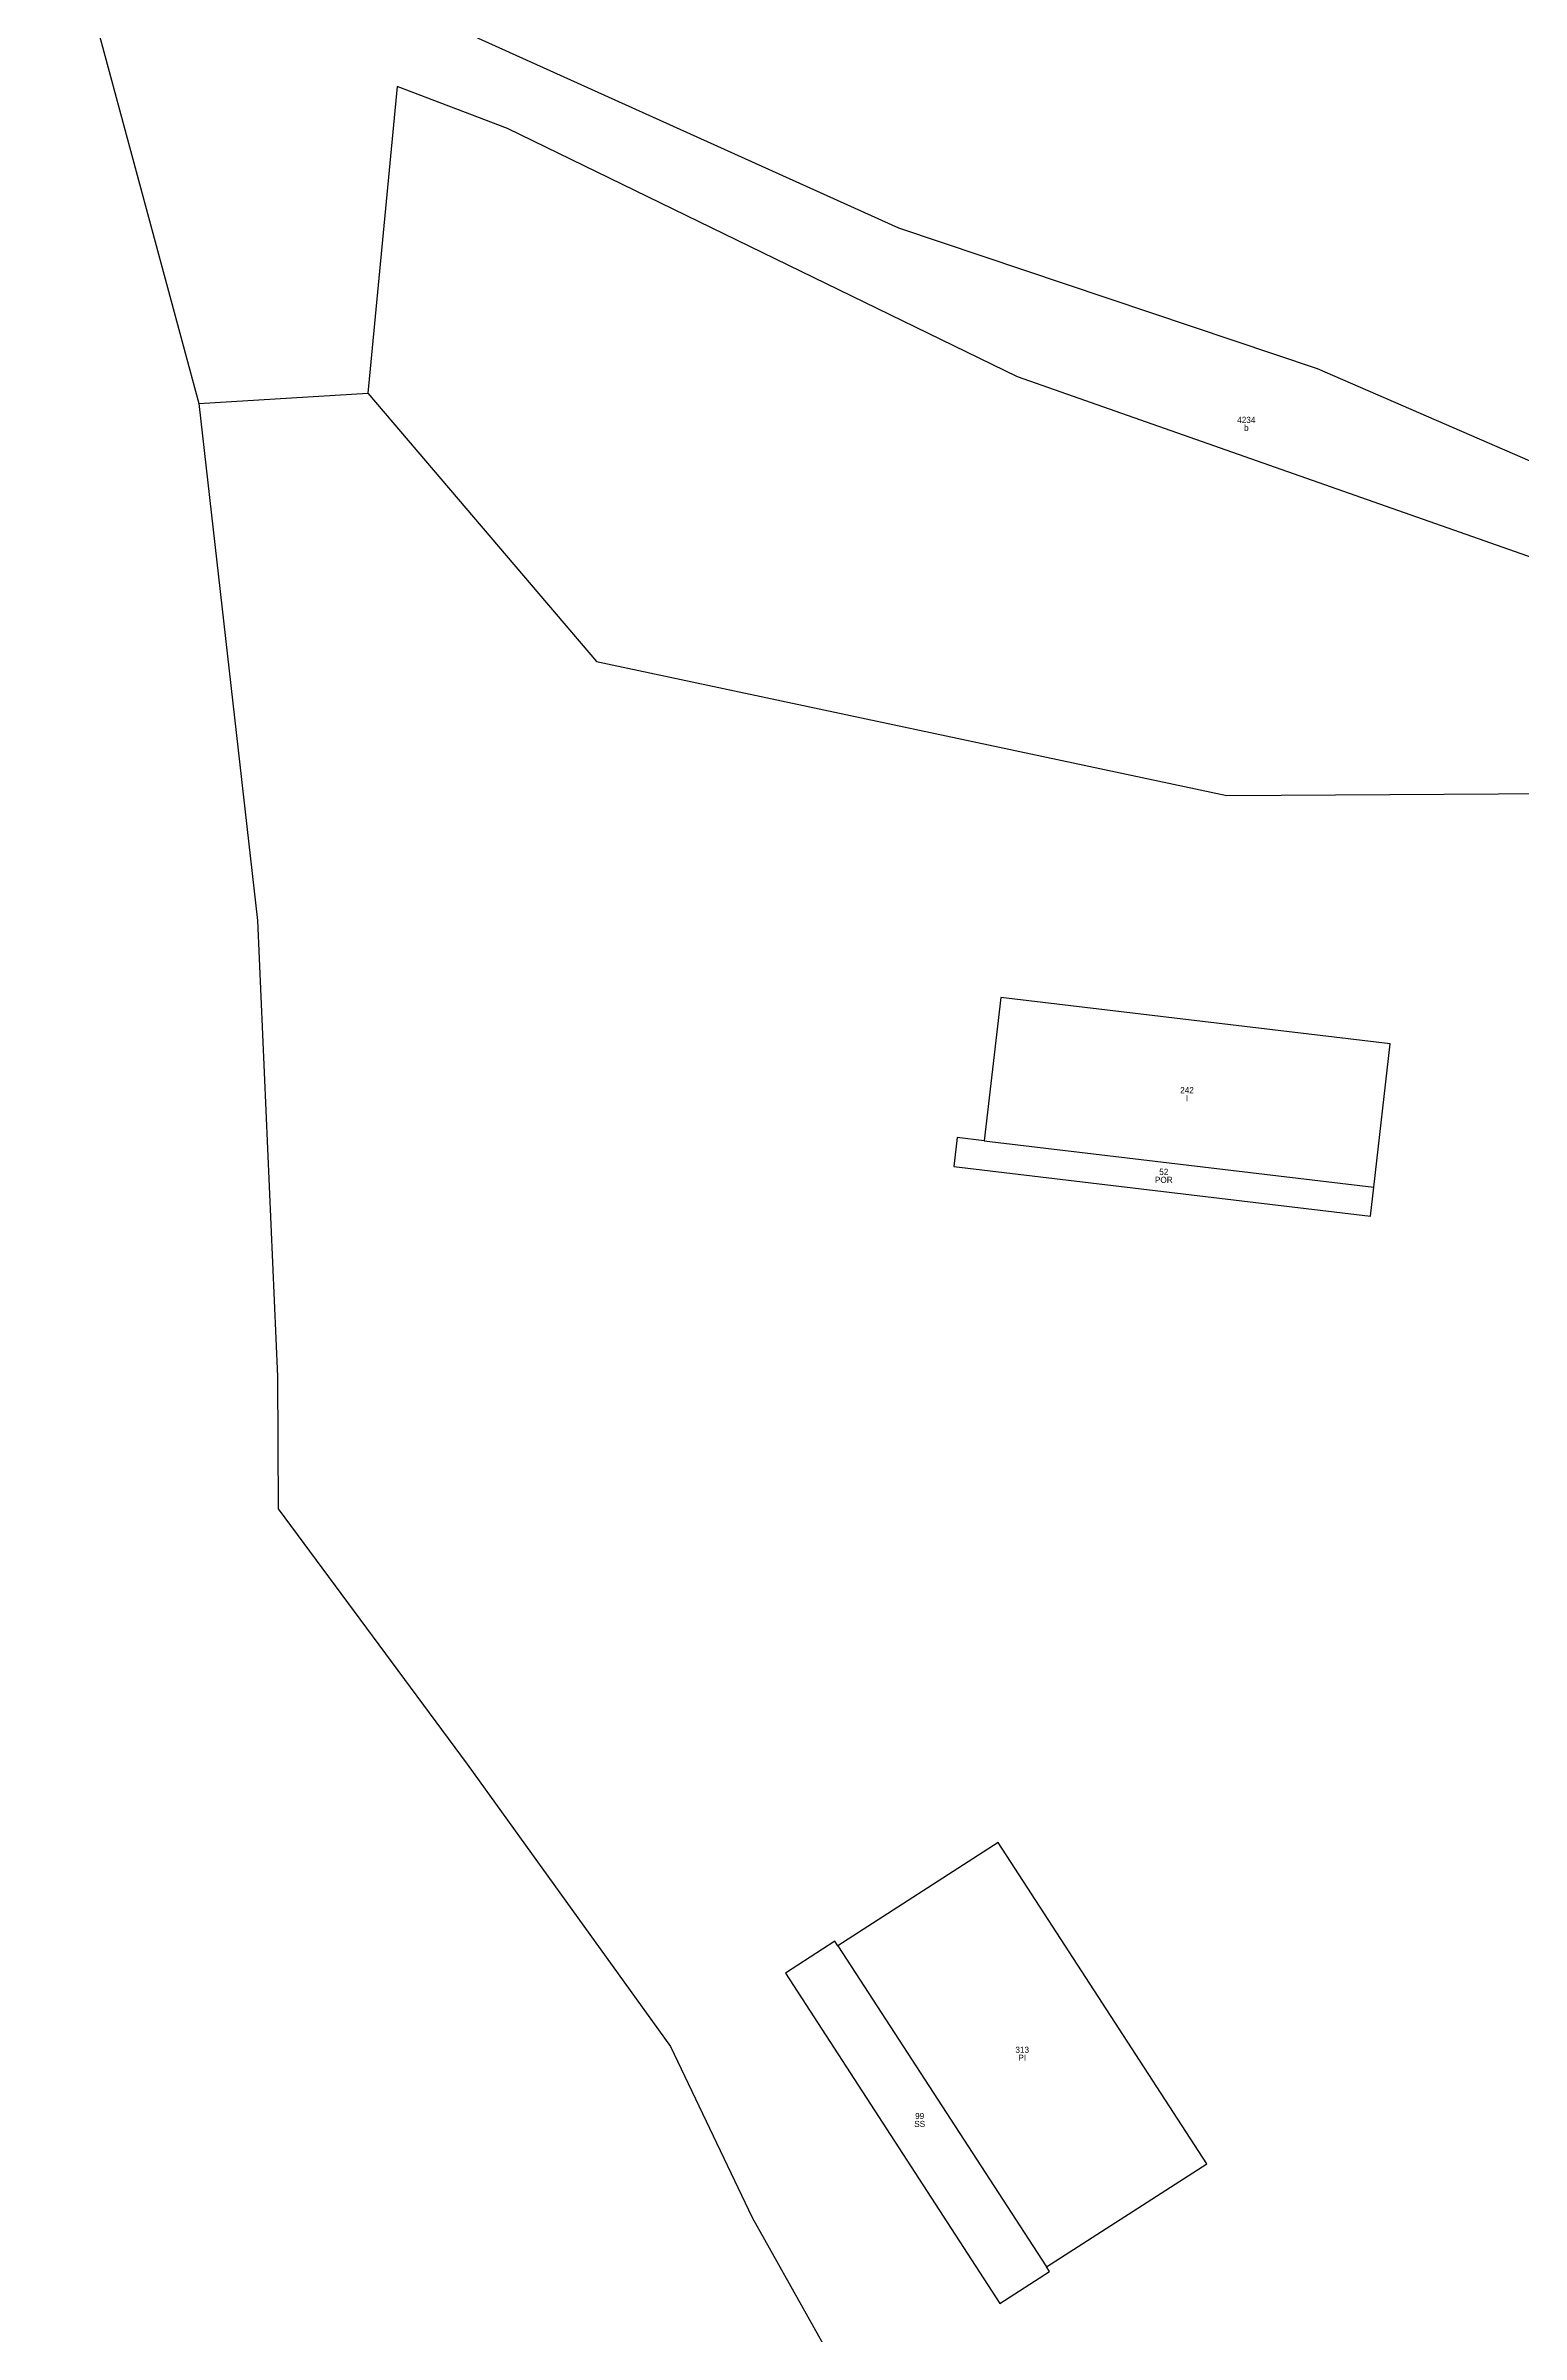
# Model space of a CAD drawing. Header units: metres. Extents: x 482697 to 483361, y 4630109 to 4630616.
# Drawn here: x 482959.9 to 483056.4, y 4630348.7 to 4630498.3 of the extents above; entities that cross this region are included whole.
import ezdxf
from ezdxf.enums import TextEntityAlignment as Align

# ---------------------------------------------------------------- set-up
doc = ezdxf.new("R2010")
doc.units = ezdxf.units.M

msp = doc.modelspace()

# ---------------------------------------------------------------- linework, layer by layer
at = {"layer": 'PG-LI'}
for p, q in [((482959.92, 4630511.97), (482969.93, 4630474.93)), ((482982.92, 4630495.64), (482981, 4630475.59)), ((482969.93, 4630474.93), (482981, 4630475.59)), ((483022.4, 4630436.09), (483021.32, 4630426.71)), ((483021.32, 4630426.71), (483046.8, 4630423.67)), ((483022.23, 4630380.83), (483011.73, 4630374.08)), ((483011.73, 4630374.08), (483025.39, 4630353.08))]:
    msp.add_line(p, q, dxfattribs=at)
for points in [[(483300.9205, 4630413.2635), (483298.2955, 4630413.9365), (483209.01, 4630436.83), (483147.48, 4630457.79), (483118.44, 4630459.5), (483098.01, 4630462.38), (483086.65, 4630464.07), (483069.28, 4630465.84), (483043.12, 4630477.19), (483015.72, 4630486.38), (482985.32, 4630500.1), (482964.36, 4630514.16), (482960.97, 4630518.84)], [(483294.6585, 4630407.3875), (483291.9155, 4630408.0265), (483226.02, 4630423.38), (483178.5, 4630440.53), (483152.13, 4630448.2), (483126.44, 4630452.7), (483090.47, 4630454.96), (483058.85, 4630464.24), (483023.49, 4630476.66), (482990.13, 4630492.9), (482982.92, 4630495.64)], [(482981, 4630475.59), (482995.95, 4630458.05), (483037.19, 4630449.29), (483058.51, 4630449.42), (483059.98, 4630441.29), (483082.6, 4630438.53), (483083.4, 4630438.18), (483099.2, 4630437.52), (483107.32, 4630428.51), (483114.44, 4630426.33), (483140, 4630423.82), (483153.08, 4630417.91), (483150.72, 4630394.34), (483150.74, 4630379.42), (483182.58, 4630360.46), (483184.19, 4630341.62)], [(482969.93, 4630474.93), (482973.78, 4630441.11), (482975.08, 4630411.31), (482975.12, 4630402.64), (482987.48, 4630385.95), (483000.8, 4630367.49), (483006.13, 4630356.31), (483021.47, 4630328.99), (483044.68, 4630294.78), (483052.79, 4630296.74), (483055.39, 4630277.65), (483052.22, 4630255.32), (483042.04, 4630227.41)], [(483046.8, 4630423.67), (483047.88, 4630433.05), (483022.4, 4630436.09)], [(483021.32, 4630426.71), (483019.54, 4630426.92), (483019.32, 4630425.04), (483046.58, 4630421.79), (483046.8, 4630423.67)], [(483025.39, 4630353.08), (483035.88, 4630359.83), (483022.23, 4630380.83)], [(483011.73, 4630374.08), (483011.54, 4630374.37), (483008.31, 4630372.29), (483022.34, 4630350.7), (483025.58, 4630352.78), (483025.39, 4630353.08)]]:
    msp.add_lwpolyline(points, dxfattribs=at)

# ---------------------------------------------------------------- texts
at = {"layer": 'PG-AA'}
for s, p in [('b', (483038.46, 4630473.53)), ('I', (483034.58, 4630429.7)), ('POR', (483033.06, 4630424.36)), ('PI', (483023.8, 4630366.96)), ('SS', (483017.09, 4630362.63))]:
    msp.add_text(s, height=0.4, dxfattribs=at).set_placement(p, align=Align.TOP_CENTER)
at = {"layer": 'PG-AS'}
for s, p in [('4234', (483038.46, 4630473.53)), ('242', (483034.58, 4630429.7)), ('52', (483033.06, 4630424.36)), ('313', (483023.8, 4630366.96)), ('99', (483017.09, 4630362.63))]:
    msp.add_text(s, height=0.4, dxfattribs=at).set_placement(p, align=Align.BOTTOM_CENTER)

doc.saveas('drawing.dxf')
